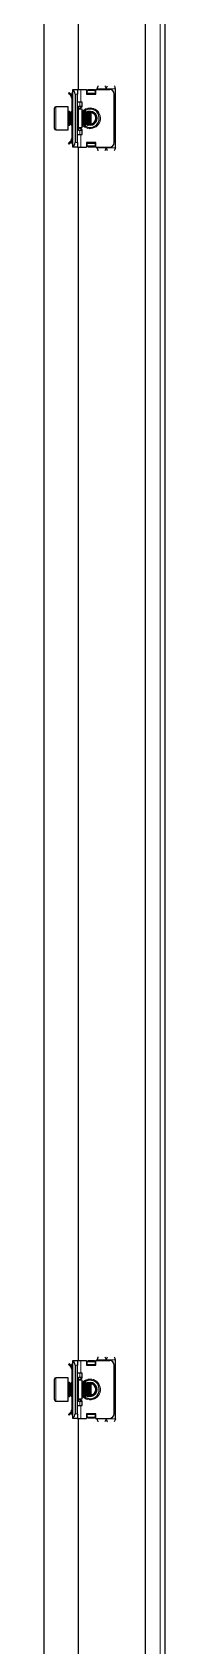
# Model space of a CAD drawing. Header units: millimetres. Extents: x -247 to 1705, y -1108 to 1206.
# Drawn here: x 1653 to 1705, y -385 to 313 of the extents above; entities that cross this region are included whole.
import ezdxf

# ---------------------------------------------------------------- set-up
doc = ezdxf.new("R2010")
doc.units = ezdxf.units.MM

msp = doc.modelspace()

# ---------------------------------------------------------------- linework, layer by layer
at = {"color": 7, "linetype": 'Continuous', "lineweight": 25}
for p, q in [((1696.54, -976.47), (1696.54, 978.53)), ((1705.04, 978.53), (1705.04, -976.47)), ((1652.54, -943.47), (1652.54, 945.53)), ((1667.54, 288.53), (1667.54, 838.53)), ((1663.48, 287.17), (1663.12, 286.82)), ((1664.1, 285.84), (1663.12, 286.82)), ((1664.45, 286.2), (1663.48, 287.17)), ((1664.54, 286.53), (1664.54, 286.14)), ((1664.83, 287.24), (1665.04, 287.45)), ((1665.04, 288.53), (1667.04, 288.53)), ((1665.04, 288.26), (1665.04, 288.53)), ((1665.04, 263.8), (1665.04, 288.26)), ((1666.04, 286.53), (1666.04, 265.53)), ((1667.04, 288.53), (1667.04, 286.53)), ((1667.04, 288.53), (1668.54, 288.53)), ((1667.04, 265.53), (1667.04, 286.53)), ((1668.54, 288.53), (1671.04, 288.53)), ((1671.04, 288.53), (1671.04, 286.53)), ((1671.04, 286.53), (1675.04, 286.53)), ((1671.29, 288.15), (1671.79, 288.51)), ((1671.79, 288.15), (1671.29, 287.8)), ((1671.29, 287.8), (1671.29, 288.15)), ((1671.29, 286.89), (1671.29, 287.8)), ((1671.29, 286.53), (1671.29, 286.89)), ((1671.79, 288.51), (1671.79, 288.15)), ((1671.79, 288.51), (1674.29, 288.51)), ((1671.79, 288.15), (1674.29, 288.15)), ((1674.29, 288.15), (1674.29, 288.51)), ((1674.29, 288.51), (1674.79, 288.15)), ((1674.79, 287.8), (1674.29, 288.15)), ((1674.79, 288.15), (1674.79, 287.8)), ((1674.79, 287.8), (1674.79, 286.89)), ((1674.79, 286.89), (1674.79, 286.53)), ((1674.84, 288.41), (1674.84, 286.53)), ((1675.04, 288.41), (1674.84, 288.41)), ((1675.04, 286.53), (1675.04, 288.53)), ((1675.04, 288.53), (1681.04, 288.53)), ((1675.54, 288.53), (1675.54, 288.78)), ((1683.04, 265.53), (1683.04, 286.53)), ((1683.54, 263.28), (1683.54, 288.78)), ((1657.04, 280.1), (1657.04, 280.43)), ((1657.04, 271.63), (1657.04, 280.1)), ((1663.04, 281.03), (1657.64, 281.03)), ((1663.04, 280.65), (1663.04, 281.03)), ((1663.04, 271.03), (1663.04, 280.65)), ((1664.1, 285.84), (1664.45, 286.2)), ((1664.54, 284.78), (1665.04, 284.78)), ((1664.54, 284.78), (1664.54, 281.28)), ((1665.04, 281.28), (1664.54, 281.28)), ((1664.54, 281.28), (1664.54, 279.03)), ((1668.54, 283.03), (1667.04, 283.03)), ((1667.36, 280.06), (1669.04, 281.03)), ((1667.54, 280.17), (1667.54, 281.28)), ((1667.54, 281.28), (1668.04, 281.28)), ((1669.04, 280.03), (1667.54, 280.03)), ((1668.04, 281.28), (1669.04, 281.28)), ((1669.04, 283.03), (1668.54, 283.03)), ((1669.04, 281.03), (1669.04, 283.03)), ((1669.04, 272.03), (1669.04, 280.03)), ((1663.65, 279.03), (1663.29, 279.03)), ((1663.29, 273.03), (1663.65, 273.03)), ((1664.04, 278.48), (1663.65, 279.03)), ((1663.65, 274.89), (1663.65, 279.03)), ((1663.65, 273.03), (1663.65, 274.89)), ((1663.65, 273.03), (1664.04, 273.59)), ((1664.43, 279.03), (1664.04, 278.48)), ((1664.04, 275.1), (1664.04, 278.48)), ((1664.04, 273.59), (1664.04, 275.1)), ((1664.04, 273.59), (1664.43, 273.03)), ((1664.65, 279.03), (1664.43, 279.03)), ((1664.43, 274.89), (1664.43, 279.03)), ((1664.43, 273.03), (1664.43, 274.89)), ((1664.43, 273.03), (1664.65, 273.03)), ((1664.54, 273.03), (1664.54, 270.78)), ((1665.04, 278.48), (1664.65, 279.03)), ((1664.65, 274.89), (1664.65, 279.03)), ((1664.65, 273.03), (1664.65, 274.89)), ((1664.65, 273.03), (1665.04, 273.59)), ((1669.43, 279.03), (1669.04, 278.48)), ((1669.04, 273.59), (1669.43, 273.03)), ((1669.65, 279.03), (1669.43, 279.03)), ((1669.43, 274.89), (1669.43, 279.03)), ((1669.43, 273.03), (1669.43, 274.89)), ((1669.43, 273.03), (1669.65, 273.03)), ((1670.04, 278.48), (1669.65, 279.03)), ((1669.65, 274.89), (1669.65, 279.03)), ((1669.65, 273.03), (1669.65, 274.89)), ((1669.65, 273.03), (1670.04, 273.59)), ((1670.43, 279.03), (1670.04, 278.48)), ((1670.04, 275.1), (1670.04, 278.48)), ((1670.04, 273.59), (1670.04, 275.1)), ((1670.04, 273.59), (1670.43, 273.03)), ((1670.65, 279.03), (1670.43, 279.03)), ((1670.43, 274.89), (1670.43, 279.03)), ((1670.43, 273.03), (1670.43, 274.89)), ((1670.43, 273.03), (1670.65, 273.03)), ((1671.04, 278.48), (1670.65, 279.03)), ((1670.65, 274.89), (1670.65, 279.03)), ((1670.65, 273.03), (1670.65, 274.89)), ((1670.65, 273.03), (1671.04, 273.59)), ((1670.96, 278.58), (1671.21, 278.72)), ((1671.21, 273.34), (1670.96, 273.48)), ((1671.43, 279.03), (1671.04, 278.48)), ((1671.04, 275.1), (1671.04, 278.48)), ((1671.04, 273.59), (1671.04, 275.1)), ((1671.04, 273.59), (1671.43, 273.03)), ((1671.65, 279.03), (1671.43, 279.03)), ((1671.43, 274.89), (1671.43, 279.03)), ((1671.43, 273.03), (1671.43, 274.89)), ((1671.43, 273.03), (1671.65, 273.03)), ((1672.04, 278.48), (1671.65, 279.03)), ((1671.65, 274.89), (1671.65, 279.03)), ((1671.65, 273.03), (1671.65, 274.89)), ((1671.65, 273.03), (1672.04, 273.59)), ((1671.88, 273.35), (1672.25, 273.29)), ((1672.43, 279.03), (1672.04, 278.48)), ((1672.04, 275.1), (1672.04, 278.48)), ((1672.04, 273.59), (1672.04, 275.1)), ((1672.04, 273.59), (1672.43, 273.03)), ((1672.48, 279.03), (1672.43, 279.03)), ((1672.43, 274.89), (1672.43, 279.03)), ((1672.43, 273.03), (1672.43, 274.89)), ((1672.43, 273.03), (1672.48, 273.03)), ((1673.04, 278.48), (1672.48, 279.03)), ((1672.48, 278.8), (1672.48, 279.03)), ((1672.48, 273.03), (1672.48, 278.8)), ((1672.48, 273.03), (1673.04, 273.59)), ((1672.73, 273.28), (1673.56, 273.47)), ((1673.04, 278.29), (1673.04, 278.48)), ((1673.04, 273.59), (1673.04, 278.29)), ((1657.64, 271.03), (1663.04, 271.03)), ((1664.1, 266.22), (1663.12, 265.25)), ((1664.45, 265.87), (1663.48, 264.89)), ((1664.1, 266.22), (1664.45, 265.87)), ((1664.54, 270.78), (1665.04, 270.78)), ((1664.54, 270.78), (1664.54, 267.28)), ((1664.54, 267.28), (1665.04, 267.28)), ((1664.54, 265.53), (1664.54, 265.99)), ((1667.04, 269.03), (1668.54, 269.03)), ((1667.04, 265.53), (1667.04, 263.53)), ((1669.04, 271.03), (1667.36, 272)), ((1667.54, 272.03), (1669.04, 272.03)), ((1667.54, 270.78), (1667.54, 271.9)), ((1668.04, 270.78), (1667.54, 270.78)), ((1669.04, 270.78), (1668.04, 270.78)), ((1668.54, 269.03), (1669.04, 269.03)), ((1669.04, 269.03), (1669.04, 271.03)), ((1671.04, 265.53), (1671.04, 263.53)), ((1675.04, 265.53), (1671.04, 265.53)), ((1671.29, 265.18), (1671.29, 265.53)), ((1674.79, 265.53), (1674.79, 265.18)), ((1674.84, 265.53), (1674.84, 263.65)), ((1675.04, 263.53), (1675.04, 265.53)), ((1663.48, 264.89), (1663.12, 265.25)), ((1665.04, 264.62), (1664.83, 264.82)), ((1665.04, 263.53), (1665.04, 263.8)), ((1667.04, 263.53), (1665.04, 263.53)), ((1667.04, 263.53), (1668.54, 263.53)), ((1667.54, -261.47), (1667.54, 263.53)), ((1668.54, 263.53), (1671.04, 263.53)), ((1671.29, 264.26), (1671.29, 265.18)), ((1671.29, 263.91), (1671.29, 264.26)), ((1671.29, 264.26), (1671.79, 263.91)), ((1671.79, 263.56), (1671.29, 263.91)), ((1671.79, 263.91), (1671.79, 263.56)), ((1674.29, 263.91), (1671.79, 263.91)), ((1674.29, 263.56), (1671.79, 263.56)), ((1674.29, 263.91), (1674.79, 264.26)), ((1674.29, 263.56), (1674.29, 263.91)), ((1674.79, 263.91), (1674.29, 263.56)), ((1674.79, 265.18), (1674.79, 264.26)), ((1674.79, 264.26), (1674.79, 263.91)), ((1674.84, 263.65), (1675.04, 263.65)), ((1675.04, 263.53), (1681.04, 263.53)), ((1675.54, 263.28), (1675.54, 263.53)), ((1663.48, -262.83), (1663.12, -263.18)), ((1664.1, -264.16), (1663.12, -263.18)), ((1664.45, -263.8), (1663.48, -262.83)), ((1664.1, -264.16), (1664.45, -263.8)), ((1664.54, -263.47), (1664.54, -263.86)), ((1664.54, -265.22), (1665.04, -265.22)), ((1664.54, -265.22), (1664.54, -268.72)), ((1664.83, -262.76), (1665.04, -262.55)), ((1665.04, -261.47), (1667.04, -261.47)), ((1665.04, -261.74), (1665.04, -261.47)), ((1665.04, -286.2), (1665.04, -261.74)), ((1666.04, -263.47), (1666.04, -284.47)), ((1667.04, -261.47), (1667.04, -263.47)), ((1667.04, -261.47), (1668.54, -261.47)), ((1667.04, -284.47), (1667.04, -263.47)), ((1668.54, -261.47), (1671.04, -261.47)), ((1671.04, -261.47), (1671.04, -263.47)), ((1671.04, -263.47), (1675.04, -263.47)), ((1671.29, -261.85), (1671.79, -261.49)), ((1671.79, -261.85), (1671.29, -262.2)), ((1671.29, -262.2), (1671.29, -261.85)), ((1671.29, -263.11), (1671.29, -262.2)), ((1671.29, -263.47), (1671.29, -263.11)), ((1671.79, -261.49), (1671.79, -261.85)), ((1671.79, -261.49), (1674.29, -261.49)), ((1671.79, -261.85), (1674.29, -261.85)), ((1674.29, -261.85), (1674.29, -261.49)), ((1674.29, -261.49), (1674.79, -261.85)), ((1674.79, -262.2), (1674.29, -261.85)), ((1674.79, -261.85), (1674.79, -262.2)), ((1674.79, -262.2), (1674.79, -263.11)), ((1674.79, -263.11), (1674.79, -263.47)), ((1674.84, -261.59), (1674.84, -263.47)), ((1675.04, -261.59), (1674.84, -261.59)), ((1675.04, -263.47), (1675.04, -261.47)), ((1675.04, -261.47), (1681.04, -261.47)), ((1675.54, -261.47), (1675.54, -261.22)), ((1683.04, -284.47), (1683.04, -263.47)), ((1683.54, -286.72), (1683.54, -261.22)), ((1657.04, -278.37), (1657.04, -269.57)), ((1663.04, -268.97), (1657.64, -268.97)), ((1663.04, -278.97), (1663.04, -268.97)), ((1663.65, -270.97), (1663.29, -270.97)), ((1664.04, -271.52), (1663.65, -270.97)), ((1663.65, -272.82), (1663.65, -270.97)), ((1664.43, -270.97), (1664.04, -271.52)), ((1664.04, -273.03), (1664.04, -271.52)), ((1664.65, -270.97), (1664.43, -270.97)), ((1664.43, -272.82), (1664.43, -270.97)), ((1665.04, -268.72), (1664.54, -268.72)), ((1664.54, -268.72), (1664.54, -270.97)), ((1665.04, -271.52), (1664.65, -270.97)), ((1664.65, -272.82), (1664.65, -270.97)), ((1668.54, -266.97), (1667.04, -266.97)), ((1667.36, -269.94), (1669.04, -268.97)), ((1667.54, -269.83), (1667.54, -268.72)), ((1667.54, -268.72), (1668.04, -268.72)), ((1669.04, -269.97), (1667.54, -269.97)), ((1668.04, -268.72), (1669.04, -268.72)), ((1669.04, -266.97), (1668.54, -266.97)), ((1669.04, -268.97), (1669.04, -266.97)), ((1669.04, -277.97), (1669.04, -269.97)), ((1669.43, -270.97), (1669.04, -271.52)), ((1669.65, -270.97), (1669.43, -270.97)), ((1669.43, -272.82), (1669.43, -270.97)), ((1670.04, -271.52), (1669.65, -270.97)), ((1669.65, -272.82), (1669.65, -270.97)), ((1670.43, -270.97), (1670.04, -271.52)), ((1670.04, -273.03), (1670.04, -271.52)), ((1670.65, -270.97), (1670.43, -270.97)), ((1670.43, -272.82), (1670.43, -270.97)), ((1671.04, -271.52), (1670.65, -270.97)), ((1670.65, -272.82), (1670.65, -270.97)), ((1670.96, -271.42), (1671.21, -271.28)), ((1671.43, -270.97), (1671.04, -271.52)), ((1671.04, -273.03), (1671.04, -271.52)), ((1671.65, -270.97), (1671.43, -270.97)), ((1671.43, -272.82), (1671.43, -270.97)), ((1672.04, -271.52), (1671.65, -270.97)), ((1671.65, -272.82), (1671.65, -270.97)), ((1672.25, -271.22), (1671.88, -271.29)), ((1672.43, -270.97), (1672.04, -271.52)), ((1672.04, -273.03), (1672.04, -271.52)), ((1672.48, -270.97), (1672.43, -270.97)), ((1672.43, -272.82), (1672.43, -270.97)), ((1673.04, -271.52), (1672.48, -270.97)), ((1672.48, -276.97), (1672.48, -270.97)), ((1673.56, -271.41), (1672.73, -271.22)), ((1673.04, -276.41), (1673.04, -271.52)), ((1657.64, -278.97), (1663.04, -278.97)), ((1663.29, -276.97), (1663.65, -276.97)), ((1663.65, -276.97), (1663.65, -272.82)), ((1663.65, -276.97), (1664.04, -276.41)), ((1664.04, -276.41), (1664.04, -273.03)), ((1664.04, -276.41), (1664.43, -276.97)), ((1664.43, -276.97), (1664.43, -272.82)), ((1664.43, -276.97), (1664.65, -276.97)), ((1664.54, -276.97), (1664.54, -279.22)), ((1664.54, -279.22), (1664.54, -282.72)), ((1664.54, -279.22), (1665.04, -279.22)), ((1664.65, -276.97), (1664.65, -272.82)), ((1664.65, -276.97), (1665.04, -276.41)), ((1669.04, -278.97), (1667.36, -278)), ((1667.54, -277.97), (1669.04, -277.97)), ((1667.54, -279.22), (1667.54, -278.1)), ((1668.04, -279.22), (1667.54, -279.22)), ((1669.04, -279.22), (1668.04, -279.22)), ((1669.04, -276.41), (1669.43, -276.97)), ((1669.04, -280.97), (1669.04, -278.97)), ((1669.43, -276.97), (1669.43, -272.82)), ((1669.43, -276.97), (1669.65, -276.97)), ((1669.65, -276.97), (1669.65, -272.82)), ((1669.65, -276.97), (1670.04, -276.41)), ((1670.04, -276.41), (1670.04, -273.03)), ((1670.04, -276.41), (1670.43, -276.97)), ((1670.43, -276.97), (1670.43, -272.82)), ((1670.43, -276.97), (1670.65, -276.97)), ((1670.65, -276.97), (1670.65, -272.82)), ((1670.65, -276.97), (1671.04, -276.41)), ((1671.21, -276.66), (1670.96, -276.52)), ((1671.04, -276.41), (1671.04, -273.03)), ((1671.04, -276.41), (1671.43, -276.97)), ((1671.43, -276.97), (1671.43, -272.82)), ((1671.43, -276.97), (1671.65, -276.97)), ((1671.65, -276.97), (1671.65, -272.82)), ((1671.65, -276.97), (1672.04, -276.41)), ((1672.04, -276.41), (1672.04, -273.03)), ((1672.04, -276.41), (1672.43, -276.97)), ((1672.43, -276.97), (1672.43, -272.82)), ((1672.43, -276.97), (1672.48, -276.97)), ((1672.48, -276.97), (1673.04, -276.41)), ((1664.1, -283.78), (1663.12, -284.75)), ((1663.48, -285.11), (1663.12, -284.75)), ((1664.45, -284.13), (1663.48, -285.11)), ((1664.1, -283.78), (1664.45, -284.13)), ((1664.54, -282.72), (1665.04, -282.72)), ((1664.54, -284.47), (1664.54, -284.01)), ((1665.04, -285.38), (1664.83, -285.18)), ((1665.04, -286.47), (1665.04, -286.2)), ((1667.04, -280.97), (1668.54, -280.97)), ((1667.04, -284.47), (1667.04, -286.47)), ((1668.54, -280.97), (1669.04, -280.97)), ((1675.04, -284.47), (1671.04, -284.47)), ((1671.04, -284.47), (1671.04, -286.47)), ((1671.29, -284.82), (1671.29, -284.47)), ((1671.29, -285.74), (1671.29, -284.82)), ((1671.29, -285.74), (1671.79, -286.09)), ((1671.29, -286.09), (1671.29, -285.74)), ((1671.79, -286.44), (1671.29, -286.09)), ((1674.29, -286.09), (1671.79, -286.09)), ((1671.79, -286.09), (1671.79, -286.44)), ((1674.29, -286.09), (1674.79, -285.74)), ((1674.29, -286.44), (1674.29, -286.09)), ((1674.79, -286.09), (1674.29, -286.44)), ((1674.79, -284.47), (1674.79, -284.82)), ((1674.79, -284.82), (1674.79, -285.74)), ((1674.79, -285.74), (1674.79, -286.09)), ((1674.84, -284.47), (1674.84, -286.35)), ((1675.04, -286.47), (1675.04, -284.47)), ((1667.04, -286.47), (1665.04, -286.47)), ((1667.04, -286.47), (1668.54, -286.47)), ((1667.54, -836.47), (1667.54, -286.47)), ((1668.54, -286.47), (1671.04, -286.47)), ((1674.29, -286.44), (1671.79, -286.44)), ((1674.84, -286.35), (1675.04, -286.35)), ((1675.04, -286.47), (1681.04, -286.47)), ((1675.54, -286.72), (1675.54, -286.47))]:
    msp.add_line(p, q, dxfattribs=at)
at = {"color": 8, "linetype": 'Continuous', "lineweight": 18}
for p, q in [((1702.94, 978.53), (1702.94, -976.47)), ((1665.04, 286.53), (1664.54, 286.53)), ((1665.04, 287.03), (1664.83, 287.24)), ((1667.04, 286.53), (1666.04, 286.53)), ((1668.54, 283.03), (1668.54, 288.53)), ((1674.79, 286.89), (1671.29, 286.89)), ((1675.54, 288.78), (1679.54, 288.78)), ((1683.54, 288.78), (1679.54, 288.78)), ((1657.64, 281.03), (1657.64, 280.65)), ((1657.64, 280.65), (1657.64, 271.03)), ((1667.54, 280.03), (1667.54, 272.03)), ((1668.04, 281.28), (1668.04, 283.03)), ((1663.29, 279.03), (1663.29, 273.03)), ((1665.04, 265.53), (1664.54, 265.53)), ((1666.04, 265.53), (1667.04, 265.53)), ((1668.04, 269.03), (1668.04, 270.78)), ((1668.54, 263.53), (1668.54, 269.03)), ((1665.04, 265.03), (1664.83, 264.82)), ((1671.29, 265.18), (1674.79, 265.18)), ((1679.54, 263.28), (1675.54, 263.28)), ((1683.54, 263.28), (1679.54, 263.28)), ((1665.04, -263.47), (1664.54, -263.47)), ((1665.04, -262.97), (1664.83, -262.76)), ((1667.04, -263.47), (1666.04, -263.47)), ((1668.54, -266.97), (1668.54, -261.47)), ((1674.79, -263.11), (1671.29, -263.11)), ((1675.54, -261.22), (1679.54, -261.22)), ((1683.54, -261.22), (1679.54, -261.22)), ((1657.64, -268.97), (1657.64, -278.97)), ((1663.29, -270.97), (1663.29, -276.74)), ((1667.54, -269.97), (1667.54, -277.97)), ((1668.04, -268.72), (1668.04, -266.97)), ((1663.29, -276.74), (1663.29, -276.97)), ((1668.04, -280.97), (1668.04, -279.22)), ((1665.04, -284.47), (1664.54, -284.47)), ((1665.04, -284.97), (1664.83, -285.18)), ((1666.04, -284.47), (1667.04, -284.47)), ((1668.54, -286.47), (1668.54, -280.97)), ((1671.29, -284.82), (1674.79, -284.82)), ((1679.54, -286.72), (1675.54, -286.72)), ((1683.54, -286.72), (1679.54, -286.72))]:
    msp.add_line(p, q, dxfattribs=at)
at = {"color": 7, "linetype": 'Continuous', "lineweight": 25, "flags": 128}
for points in [[(1672.25, 278.78), (1672, 278.74), (1671.88, 278.71)], [(1671.88, -276.65), (1672, -276.68), (1672.25, -276.71)]]:
    msp.add_lwpolyline(points, dxfattribs=at)
at = {"color": 7, "linetype": 'Continuous', "lineweight": 25}
for centre, radius, start, end in [((1665.54, 286.53), 1, 135, 180), ((1664.04, 286.53), 2, 0, 60), ((1681.04, 286.53), 2, 0, 90), ((1657.64, 280.43), 0.6, 90, 180), ((1663.29, 279.28), 0.25, 180, 270), ((1667.54, 280.53), 0.5, 180, 270), ((1672.54, 276.03), 4, 90, 134.28235), ((1672.54, 276.03), 4, 225.71765, 90), ((1663.29, 272.78), 0.25, 90, 180), ((1672.54, 276.03), 3, 254.33161, 105.66839), ((1672.54, 276.03), 2.76, 291.7574, 85.98739), ((1672.54, 276.03), 2.45, 21.7574, 78.20228), ((1672.54, 276.03), 2.45, 281.79772, 21.7574), ((1657.64, 271.63), 0.6, 180, 270), ((1665.54, 265.53), 1, 180, 225), ((1664.04, 265.53), 2, 300, 0), ((1667.54, 271.53), 0.5, 90, 180), ((1681.04, 265.53), 2, 270, 0), ((1665.54, -263.47), 1, 135, 180), ((1664.04, -263.47), 2, 0, 60), ((1681.04, -263.47), 2, 0, 90), ((1657.64, -269.57), 0.6, 90, 180), ((1663.29, -270.72), 0.25, 180, 270), ((1667.54, -269.47), 0.5, 180, 270), ((1672.54, -273.97), 4, 90, 134.28235), ((1672.54, -273.97), 4, 225.71765, 90), ((1672.54, -273.97), 3, 254.33161, 105.66839), ((1672.54, -273.97), 2.76, 274.01261, 68.2426), ((1672.54, -273.97), 2.45, 281.79772, 78.20228), ((1657.64, -278.37), 0.6, 180, 270), ((1663.29, -277.22), 0.25, 90, 180), ((1667.54, -278.47), 0.5, 90, 180), ((1665.54, -284.47), 1, 180, 225), ((1664.04, -284.47), 2, 300, 0), ((1681.04, -284.47), 2, 270, 0)]:
    msp.add_arc(centre, radius, start, end, dxfattribs=at)
at = {"color": 8, "linetype": 'Continuous', "lineweight": 18}
for centre, start, end in [((1672.54, 276.03), 218.94244, 90), ((1672.54, 276.03), 90, 141.05756), ((1672.54, -273.97), 218.94244, 90), ((1672.54, -273.97), 90, 141.05756)]:
    msp.add_arc(centre, 4.5, start, end, dxfattribs=at)
at = {"color": 7, "linetype": 'Continuous', "lineweight": 25}
for points, knots in [([(1675.54, 288.78), (1675.59, 288.9), (1675.68, 289.14), (1675.82, 289.49), (1675.97, 289.82), (1676.06, 290.01), (1676.11, 290.1)], [0, 0, 0, 0, 0.2474545, 0.5020799, 0.7495343, 1, 1, 1, 1]), ([(1678.97, 290.09), (1679.05, 289.94), (1679.22, 289.59), (1679.41, 289.1), (1679.52, 288.82), (1679.54, 288.78)], [0, 0, 0, 0, 0.4154826, 0.9171518, 1, 1, 1, 1]), ([(1679.54, 288.78), (1679.63, 289.03), (1679.82, 289.51), (1680.02, 289.91), (1680.11, 290.1)], [0, 0, 0, 0, 0.502065, 1, 1, 1, 1]), ([(1682.97, 290.09), (1683.05, 289.94), (1683.22, 289.59), (1683.41, 289.1), (1683.52, 288.82), (1683.54, 288.78)], [0, 0, 0, 0, 0.415483, 0.917152, 1, 1, 1, 1]), ([(1664.54, 284.78), (1664.52, 284.97), (1664.49, 285.26), (1664.3, 285.61), (1664.17, 285.77), (1664.1, 285.84)], [0, 0, 0, 0, 0.485042, 0.738404, 1, 1, 1, 1]), ([(1665.04, 284.78), (1665.01, 285.02), (1664.96, 285.51), (1664.67, 285.96), (1664.48, 286.17), (1664.45, 286.2)], [0, 0, 0, 0, 0.461863, 0.923726, 1, 1, 1, 1]), ([(1664.1, 266.22), (1664.22, 266.37), (1664.4, 266.6), (1664.52, 266.98), (1664.53, 267.18), (1664.54, 267.28)], [0, 0, 0, 0, 0.485042, 0.738404, 1, 1, 1, 1]), ([(1664.45, 265.87), (1664.61, 266.06), (1664.91, 266.43), (1665.03, 266.96), (1665.04, 267.24), (1665.04, 267.28)], [0, 0, 0, 0, 0.4618628, 0.9237257, 1, 1, 1, 1]), ([(1676.11, 261.97), (1676.03, 262.13), (1675.86, 262.47), (1675.67, 262.96), (1675.55, 263.24), (1675.54, 263.28)], [0, 0, 0, 0, 0.415483, 0.917152, 1, 1, 1, 1]), ([(1679.54, 263.28), (1679.44, 263.04), (1679.25, 262.55), (1679.06, 262.16), (1678.97, 261.96)], [0, 0, 0, 0, 0.502065, 1, 1, 1, 1]), ([(1680.11, 261.97), (1680.03, 262.13), (1679.86, 262.47), (1679.67, 262.96), (1679.55, 263.24), (1679.54, 263.28)], [0, 0, 0, 0, 0.4154826, 0.9171518, 1, 1, 1, 1]), ([(1683.54, 263.28), (1683.44, 263.04), (1683.25, 262.55), (1683.06, 262.16), (1682.97, 261.96)], [0, 0, 0, 0, 0.502065, 1, 1, 1, 1]), ([(1664.54, -265.22), (1664.52, -265.03), (1664.49, -264.74), (1664.3, -264.39), (1664.17, -264.23), (1664.1, -264.16)], [0, 0, 0, 0, 0.4850424, 0.7384039, 1, 1, 1, 1]), ([(1665.04, -265.22), (1665.01, -264.98), (1664.96, -264.49), (1664.67, -264.04), (1664.48, -263.83), (1664.45, -263.8)], [0, 0, 0, 0, 0.461863, 0.923726, 1, 1, 1, 1]), ([(1675.54, -261.22), (1675.59, -261.1), (1675.68, -260.86), (1675.82, -260.51), (1675.97, -260.18), (1676.06, -259.99), (1676.11, -259.9)], [0, 0, 0, 0, 0.247454, 0.50208, 0.749534, 1, 1, 1, 1]), ([(1678.97, -259.91), (1679.05, -260.06), (1679.22, -260.41), (1679.41, -260.9), (1679.52, -261.18), (1679.54, -261.22)], [0, 0, 0, 0, 0.4154826, 0.9171518, 1, 1, 1, 1]), ([(1679.54, -261.22), (1679.63, -260.97), (1679.82, -260.49), (1680.02, -260.09), (1680.11, -259.9)], [0, 0, 0, 0, 0.502065, 1, 1, 1, 1]), ([(1682.97, -259.91), (1683.05, -260.06), (1683.22, -260.41), (1683.41, -260.9), (1683.52, -261.18), (1683.54, -261.22)], [0, 0, 0, 0, 0.415483, 0.917152, 1, 1, 1, 1]), ([(1664.1, -283.78), (1664.22, -283.63), (1664.4, -283.4), (1664.52, -283.02), (1664.53, -282.82), (1664.54, -282.72)], [0, 0, 0, 0, 0.485042, 0.738404, 1, 1, 1, 1]), ([(1664.45, -284.13), (1664.61, -283.94), (1664.91, -283.57), (1665.03, -283.04), (1665.04, -282.76), (1665.04, -282.72)], [0, 0, 0, 0, 0.4618628, 0.9237257, 1, 1, 1, 1]), ([(1676.11, -288.03), (1676.03, -287.87), (1675.86, -287.53), (1675.67, -287.04), (1675.55, -286.76), (1675.54, -286.72)], [0, 0, 0, 0, 0.415483, 0.917152, 1, 1, 1, 1]), ([(1679.54, -286.72), (1679.44, -286.96), (1679.25, -287.45), (1679.06, -287.84), (1678.97, -288.04)], [0, 0, 0, 0, 0.502065, 1, 1, 1, 1]), ([(1680.11, -288.03), (1680.03, -287.87), (1679.86, -287.53), (1679.67, -287.04), (1679.55, -286.76), (1679.54, -286.72)], [0, 0, 0, 0, 0.4154826, 0.9171518, 1, 1, 1, 1]), ([(1683.54, -286.72), (1683.44, -286.96), (1683.25, -287.45), (1683.06, -287.84), (1682.97, -288.04)], [0, 0, 0, 0, 0.5020654, 1, 1, 1, 1])]:
    msp.add_open_spline(points, degree=3, knots=knots, dxfattribs=at)

doc.saveas('drawing.dxf')
